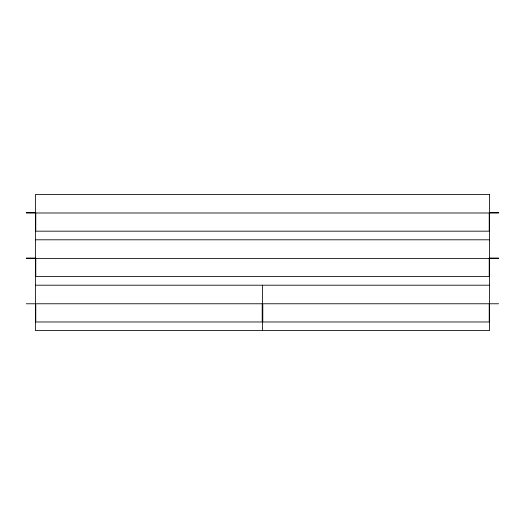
<?xml version="1.0" encoding="UTF-8"?>
<svg xmlns="http://www.w3.org/2000/svg" width="525" height="525" viewBox="0 0 525 525"><rect width="100%" height="100%" fill="white"/><g stroke="black" fill="none" stroke-linecap="round" stroke-linejoin="round"><path stroke-width="0.79" d="M26.25 212.697L35.49 212.697M489.51 212.697L498.75 212.697M26.381 212.96L35.49 212.96M35.772 212.986L489.228 212.986M489.51 212.96L498.619 212.96M35.49 239.8L489.51 239.8M26.25 258.103L35.49 258.103M489.51 258.103L498.75 258.103M26.381 258.359L35.49 258.359M489.51 258.359L498.619 258.359M35.772 258.392L489.228 258.392M35.49 285.2L489.51 285.2M26.381 303.772L35.49 303.772M489.51 303.772L498.619 303.772M489.228 212.894L489.228 231.171L35.772 231.171L35.772 212.894M489.228 258.3L489.228 276.577L35.772 276.577L35.772 258.3M262.5 285.2L262.5 330.606M489.51 194.394L35.49 194.394L35.49 330.606L489.51 330.606L489.51 194.394M262.211 303.772L35.772 303.772L35.772 321.976L262.211 321.976L262.211 303.772M489.228 303.772L262.789 303.772L262.789 321.976L489.228 321.976L489.228 303.772"/></g></svg>
